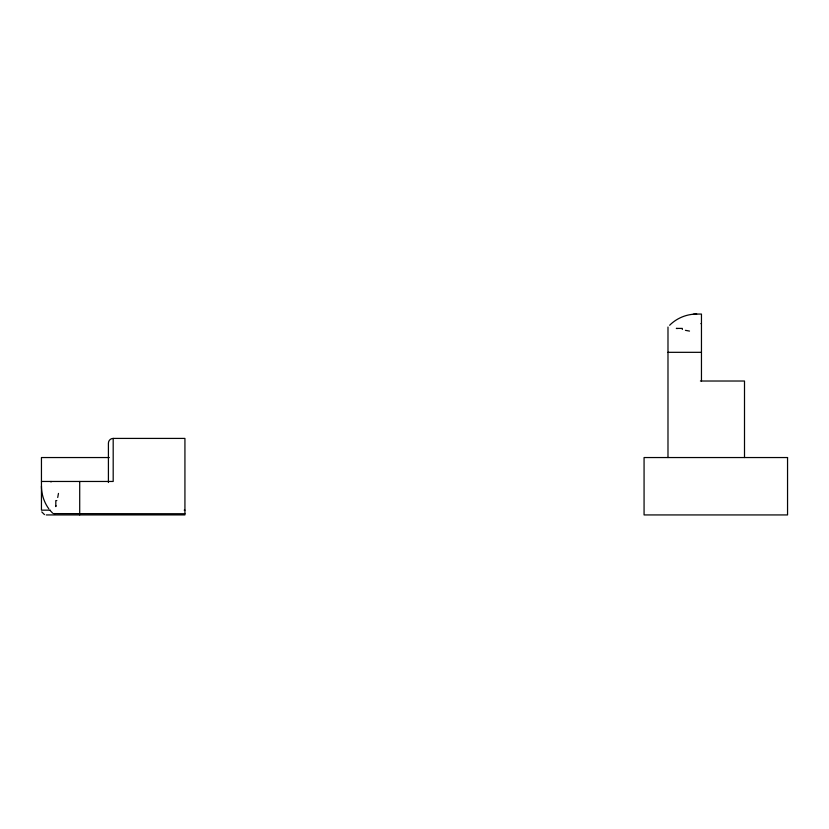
<?xml version="1.0" encoding="UTF-8"?>
<svg xmlns="http://www.w3.org/2000/svg" width="829" height="829" viewBox="0 0 829 829"><rect width="100%" height="100%" fill="white"/><g stroke="black" fill="none" stroke-linecap="round" stroke-linejoin="round"><path stroke-width="1.24" d="M55.957 505.659L55.802 506.592L55.802 500.592L56.859 500.592M669.625 325.269C676.702 318.139 686.661 314.067 696.692 314.067L693.282 314.222M696.681 314.067L701.458 314.067L701.458 381.019M700.919 323.631L701.458 323.631M667.987 352.325L701.458 352.325M700.412 381.019L744.504 381.019L744.504 457.546M108.412 482.509L108.412 443.194A4.787 4.787 0 0 1 113.19 438.417L184.929 438.417L184.929 514.913L46.237 514.933M109.324 457.546L41.45 457.546L41.45 510.156L50.227 510.156M41.45 481.462L113.19 481.462L113.19 438.417M184.204 510.156L184.929 510.156M184.929 513.742L54.859 513.607M54.994 513.607L53.481 513.586M677.262 328.574L676.329 328.408L682.329 328.408L682.329 329.476M44.476 514.602L41.782 511.918M52.652 513.141L50.009 510.353M48.807 508.799C44.041 502.291 41.481 494.271 41.45 486.229M667.987 327.03L667.987 457.546M79.708 481.462L79.708 514.913M51.015 481.462L51.015 482.001M57.719 497.493A38.455 0.57 -79.2 0 1 58.465 493.41M685.417 330.336A38.455 0.57 10.8 0 1 689.51 331.082M787.55 457.546L644.071 457.546L644.071 514.933L787.55 514.933L787.55 457.546"/></g></svg>
